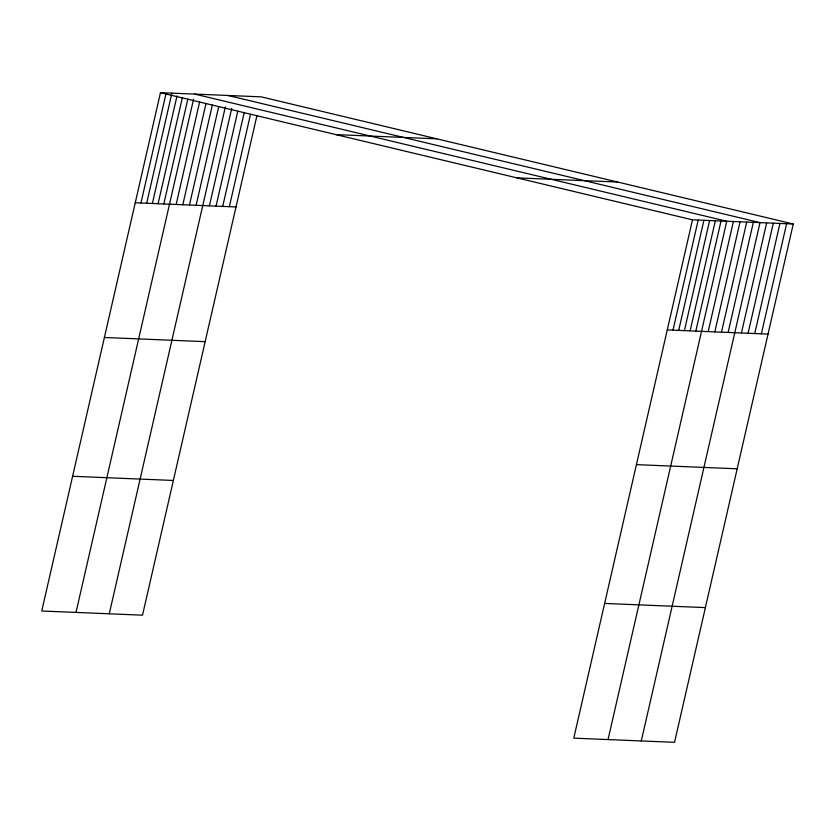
<?xml version="1.0" encoding="UTF-8"?>
<svg xmlns="http://www.w3.org/2000/svg" width="835" height="835" viewBox="0 0 835 835"><rect width="100%" height="100%" fill="white"/><g stroke="black" fill="none" stroke-linecap="round" stroke-linejoin="round"><path stroke-width="1.25" d="M793.25 223.999L692.486 219.824L573.781 738.15L674.534 742.325L793.25 223.999L261.219 96.85L160.466 92.675L41.75 611.001L142.514 615.176L256.877 115.835M140.958 203.009L165.883 94.178M146.668 203.239L171.885 93.155M152.377 203.479L177.01 95.921M158.086 203.719L182.427 97.424M163.796 203.949L187.854 98.927M76.006 612.42L193.563 99.156M176.154 204.46L199.628 101.964M182.802 204.742L205.995 103.509M189.462 205.013L212.351 105.043M196.11 205.295L218.718 106.588M109.26 613.798L225.366 106.859M209.408 205.838L231.723 108.404M216.056 206.12L237.798 111.212M222.705 206.391L244.154 112.756M229.354 206.673L250.51 114.291M672.989 330.149L698.196 220.064M678.698 330.389L703.905 220.294M684.408 330.629L709.614 220.534M690.117 330.858L715.324 220.774M695.826 331.098L721.033 221.004M608.037 739.57L726.753 221.244L194.722 94.094M708.184 331.61L733.401 221.515M714.833 331.881L740.05 221.797M721.482 332.163L746.699 222.068M728.13 332.434L753.347 222.35M641.29 740.948L759.996 222.621L227.976 95.472M741.438 332.988L766.645 222.893M748.087 333.269L773.304 223.175M754.736 333.541L779.953 223.446M761.384 333.812L786.601 223.728M336.035 134.633L436.788 138.808M516.917 177.865L617.681 182.04M135.249 202.769L236.013 206.944M667.269 329.919L768.033 334.094M104.396 337.486L205.159 341.661M636.416 464.636L737.18 468.811M72.603 476.284L173.367 480.459M604.634 603.434L705.398 607.609M160.466 92.675L692.486 219.824"/></g></svg>
